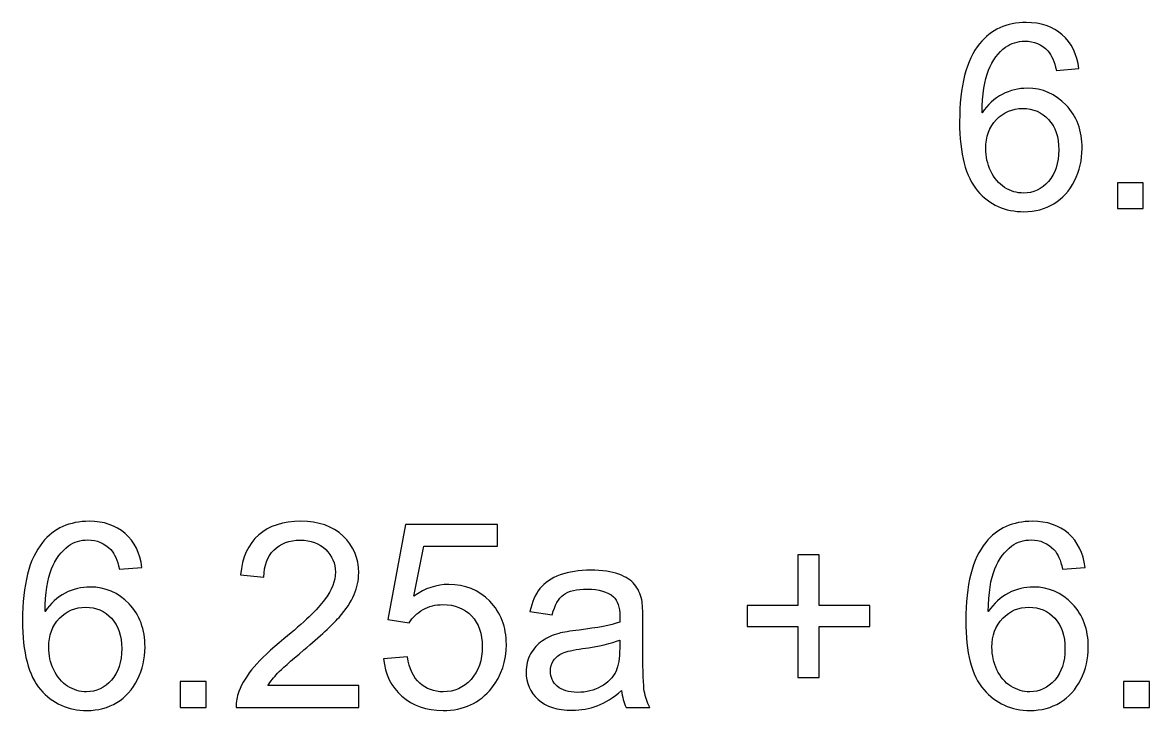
# Model space of a CAD drawing. Header units: millimetres. Extents: x -742 to 1487, y -1115 to 638.
# Drawn here: x -51.3 to 3.9, y -1062 to -1028.2 of the extents above; entities that cross this region are included whole.
import ezdxf

# ---------------------------------------------------------------- set-up
doc = ezdxf.new("R2010")
doc.units = ezdxf.units.MM
doc.layers.add('Layer 1', color=7, linetype='CONTINUOUS')

msp = doc.modelspace()

# ---------------------------------------------------------------- linework, layer by layer
at = {"layer": 'Layer 1', "color": 250}
for points, knots in [([(0.491, -1030.498), (0.491, -1030.498), (-0.614, -1030.586), (-0.614, -1030.586), (-0.614, -1030.586), (-0.713, -1030.148), (-0.855, -1029.829), (-1.039, -1029.63), (-1.039, -1029.63), (-1.342, -1029.31), (-1.716, -1029.151), (-2.161, -1029.151), (-2.161, -1029.151), (-2.519, -1029.151), (-2.836, -1029.251), (-3.109, -1029.45), (-3.109, -1029.45), (-3.461, -1029.706), (-3.736, -1030.078), (-3.941, -1030.57), (-3.941, -1030.57), (-4.144, -1031.063), (-4.25, -1031.763), (-4.259, -1032.671), (-4.259, -1032.671), (-3.99, -1032.263), (-3.66, -1031.958), (-3.27, -1031.761), (-3.27, -1031.761), (-2.881, -1031.562), (-2.474, -1031.463), (-2.047, -1031.463), (-2.047, -1031.463), (-1.302, -1031.463), (-0.667, -1031.738), (-0.142, -1032.286), (-0.142, -1032.286), (0.381, -1032.834), (0.644, -1033.541), (0.644, -1034.411), (0.644, -1034.411), (0.644, -1034.983), (0.521, -1035.512), (0.275, -1036.003), (0.275, -1036.003), (0.028, -1036.494), (-0.309, -1036.869), (-0.741, -1037.129), (-0.741, -1037.129), (-1.17, -1037.389), (-1.659, -1037.521), (-2.205, -1037.521), (-2.205, -1037.521), (-3.135, -1037.521), (-3.894, -1037.178), (-4.483, -1036.494), (-4.483, -1036.494), (-5.069, -1035.81), (-5.363, -1034.682), (-5.363, -1033.112), (-5.363, -1033.112), (-5.363, -1031.355), (-5.037, -1030.076), (-4.388, -1029.278), (-4.388, -1029.278), (-3.82, -1028.584), (-3.056, -1028.237), (-2.093, -1028.237), (-2.093, -1028.237), (-1.378, -1028.237), (-0.789, -1028.438), (-0.332, -1028.838), (-0.332, -1028.838), (0.125, -1029.238), (0.4, -1029.791), (0.491, -1030.498)], [0, 0, 0, 0, 0.05, 0.05, 0.05, 0.05, 0.1, 0.1, 0.1, 0.1, 0.15, 0.15, 0.15, 0.15, 0.2, 0.2, 0.2, 0.2, 0.25, 0.25, 0.25, 0.25, 0.3, 0.3, 0.3, 0.3, 0.35, 0.35, 0.35, 0.35, 0.4, 0.4, 0.4, 0.4, 0.45, 0.45, 0.45, 0.45, 0.5, 0.5, 0.5, 0.5, 0.55, 0.55, 0.55, 0.55, 0.6, 0.6, 0.6, 0.6, 0.65, 0.65, 0.65, 0.65, 0.7, 0.7, 0.7, 0.7, 0.75, 0.75, 0.75, 0.75, 0.8, 0.8, 0.8, 0.8, 0.85, 0.85, 0.85, 0.85, 0.9, 0.9, 0.9, 0.9, 1, 1, 1, 1]), ([(-4.081, -1034.422), (-4.081, -1034.807), (-3.998, -1035.175), (-3.835, -1035.527), (-3.835, -1035.527), (-3.672, -1035.878), (-3.444, -1036.145), (-3.154, -1036.329), (-3.154, -1036.329), (-2.862, -1036.513), (-2.553, -1036.606), (-2.224, -1036.606), (-2.224, -1036.606), (-1.748, -1036.606), (-1.342, -1036.416), (-1.005, -1036.035), (-1.005, -1036.035), (-0.669, -1035.654), (-0.499, -1035.137), (-0.499, -1034.483), (-0.499, -1034.483), (-0.499, -1033.855), (-0.667, -1033.359), (-0.999, -1032.997), (-0.999, -1032.997), (-1.331, -1032.635), (-1.755, -1032.453), (-2.269, -1032.453), (-2.269, -1032.453), (-2.773, -1032.453), (-3.202, -1032.635), (-3.554, -1032.997), (-3.554, -1032.997), (-3.905, -1033.359), (-4.081, -1033.833), (-4.081, -1034.422)], [0, 0, 0, 0, 0.1, 0.1, 0.1, 0.1, 0.2, 0.2, 0.2, 0.2, 0.3, 0.3, 0.3, 0.3, 0.4, 0.4, 0.4, 0.4, 0.5, 0.5, 0.5, 0.5, 0.6, 0.6, 0.6, 0.6, 0.7, 0.7, 0.7, 0.7, 0.8, 0.8, 0.8, 0.8, 1, 1, 1, 1]), ([(2.373, -1037.368), (2.373, -1037.368), (2.373, -1036.098), (2.373, -1036.098), (2.373, -1036.098), (2.373, -1036.098), (3.643, -1036.098), (3.643, -1036.098), (3.643, -1036.098), (3.643, -1036.098), (3.643, -1037.368), (3.643, -1037.368), (3.643, -1037.368), (3.643, -1037.368), (2.373, -1037.368), (2.373, -1037.368)], [0, 0, 0, 0, 0.2, 0.2, 0.2, 0.2, 0.4, 0.4, 0.4, 0.4, 0.6, 0.6, 0.6, 0.6, 1, 1, 1, 1]), ([(-45.459, -1054.97), (-45.459, -1054.97), (-46.564, -1055.059), (-46.564, -1055.059), (-46.564, -1055.059), (-46.664, -1054.62), (-46.806, -1054.301), (-46.99, -1054.102), (-46.99, -1054.102), (-47.292, -1053.782), (-47.667, -1053.624), (-48.112, -1053.624), (-48.112, -1053.624), (-48.469, -1053.624), (-48.787, -1053.723), (-49.06, -1053.922), (-49.06, -1053.922), (-49.411, -1054.178), (-49.686, -1054.551), (-49.892, -1055.042), (-49.892, -1055.042), (-50.095, -1055.535), (-50.201, -1056.236), (-50.209, -1057.144), (-50.209, -1057.144), (-49.94, -1056.735), (-49.61, -1056.43), (-49.221, -1056.233), (-49.221, -1056.233), (-48.831, -1056.034), (-48.425, -1055.935), (-47.997, -1055.935), (-47.997, -1055.935), (-47.252, -1055.935), (-46.617, -1056.21), (-46.092, -1056.758), (-46.092, -1056.758), (-45.57, -1057.307), (-45.307, -1058.014), (-45.307, -1058.883), (-45.307, -1058.883), (-45.307, -1059.455), (-45.43, -1059.984), (-45.675, -1060.475), (-45.675, -1060.475), (-45.923, -1060.966), (-46.26, -1061.341), (-46.691, -1061.601), (-46.691, -1061.601), (-47.121, -1061.862), (-47.61, -1061.993), (-48.156, -1061.993), (-48.156, -1061.993), (-49.085, -1061.993), (-49.845, -1061.65), (-50.434, -1060.966), (-50.434, -1060.966), (-51.02, -1060.283), (-51.314, -1059.154), (-51.314, -1057.584), (-51.314, -1057.584), (-51.314, -1055.827), (-50.988, -1054.549), (-50.338, -1053.751), (-50.338, -1053.751), (-49.771, -1053.056), (-49.007, -1052.709), (-48.044, -1052.709), (-48.044, -1052.709), (-47.328, -1052.709), (-46.74, -1052.91), (-46.283, -1053.31), (-46.283, -1053.31), (-45.826, -1053.71), (-45.55, -1054.263), (-45.459, -1054.97)], [0, 0, 0, 0, 0.05, 0.05, 0.05, 0.05, 0.1, 0.1, 0.1, 0.1, 0.15, 0.15, 0.15, 0.15, 0.2, 0.2, 0.2, 0.2, 0.25, 0.25, 0.25, 0.25, 0.3, 0.3, 0.3, 0.3, 0.35, 0.35, 0.35, 0.35, 0.4, 0.4, 0.4, 0.4, 0.45, 0.45, 0.45, 0.45, 0.5, 0.5, 0.5, 0.5, 0.55, 0.55, 0.55, 0.55, 0.6, 0.6, 0.6, 0.6, 0.65, 0.65, 0.65, 0.65, 0.7, 0.7, 0.7, 0.7, 0.75, 0.75, 0.75, 0.75, 0.8, 0.8, 0.8, 0.8, 0.85, 0.85, 0.85, 0.85, 0.9, 0.9, 0.9, 0.9, 1, 1, 1, 1]), ([(-34.817, -1060.774), (-34.817, -1060.774), (-34.817, -1061.84), (-34.817, -1061.84), (-34.817, -1061.84), (-34.817, -1061.84), (-40.837, -1061.84), (-40.837, -1061.84), (-40.837, -1061.84), (-40.845, -1061.572), (-40.801, -1061.313), (-40.705, -1061.064), (-40.705, -1061.064), (-40.551, -1060.655), (-40.303, -1060.251), (-39.962, -1059.855), (-39.962, -1059.855), (-39.622, -1059.459), (-39.135, -1059.002), (-38.502, -1058.483), (-38.502, -1058.483), (-37.518, -1057.673), (-36.849, -1057.031), (-36.5, -1056.557), (-36.5, -1056.557), (-36.148, -1056.083), (-35.973, -1055.634), (-35.973, -1055.211), (-35.973, -1055.211), (-35.973, -1054.769), (-36.131, -1054.396), (-36.449, -1054.091), (-36.449, -1054.091), (-36.766, -1053.789), (-37.181, -1053.636), (-37.691, -1053.636), (-37.691, -1053.636), (-38.231, -1053.636), (-38.663, -1053.797), (-38.987, -1054.119), (-38.987, -1054.119), (-39.311, -1054.438), (-39.474, -1054.883), (-39.478, -1055.452), (-39.478, -1055.452), (-39.478, -1055.452), (-40.621, -1055.338), (-40.621, -1055.338), (-40.621, -1055.338), (-40.542, -1054.483), (-40.246, -1053.831), (-39.734, -1053.382), (-39.734, -1053.382), (-39.22, -1052.934), (-38.532, -1052.709), (-37.666, -1052.709), (-37.666, -1052.709), (-36.794, -1052.709), (-36.102, -1052.95), (-35.594, -1053.435), (-35.594, -1053.435), (-35.084, -1053.92), (-34.83, -1054.521), (-34.83, -1055.236), (-34.83, -1055.236), (-34.83, -1055.601), (-34.904, -1055.958), (-35.054, -1056.31), (-35.054, -1056.31), (-35.202, -1056.663), (-35.45, -1057.033), (-35.795, -1057.423), (-35.795, -1057.423), (-36.142, -1057.81), (-36.715, -1058.346), (-37.516, -1059.023), (-37.516, -1059.023), (-38.187, -1059.586), (-38.618, -1059.967), (-38.809, -1060.168), (-38.809, -1060.168), (-38.999, -1060.369), (-39.156, -1060.57), (-39.281, -1060.774), (-39.281, -1060.774), (-39.281, -1060.774), (-34.817, -1060.774), (-34.817, -1060.774)], [0, 0, 0, 0, 0.043478, 0.043478, 0.043478, 0.043478, 0.086957, 0.086957, 0.086957, 0.086957, 0.130435, 0.130435, 0.130435, 0.130435, 0.173913, 0.173913, 0.173913, 0.173913, 0.217391, 0.217391, 0.217391, 0.217391, 0.26087, 0.26087, 0.26087, 0.26087, 0.304348, 0.304348, 0.304348, 0.304348, 0.347826, 0.347826, 0.347826, 0.347826, 0.391304, 0.391304, 0.391304, 0.391304, 0.434783, 0.434783, 0.434783, 0.434783, 0.478261, 0.478261, 0.478261, 0.478261, 0.521739, 0.521739, 0.521739, 0.521739, 0.565217, 0.565217, 0.565217, 0.565217, 0.608696, 0.608696, 0.608696, 0.608696, 0.652174, 0.652174, 0.652174, 0.652174, 0.695652, 0.695652, 0.695652, 0.695652, 0.73913, 0.73913, 0.73913, 0.73913, 0.782609, 0.782609, 0.782609, 0.782609, 0.826087, 0.826087, 0.826087, 0.826087, 0.869565, 0.869565, 0.869565, 0.869565, 0.913043, 0.913043, 0.913043, 0.913043, 1, 1, 1, 1]), ([(0.796, -1054.97), (0.796, -1054.97), (-0.309, -1055.059), (-0.309, -1055.059), (-0.309, -1055.059), (-0.408, -1054.62), (-0.55, -1054.301), (-0.734, -1054.102), (-0.734, -1054.102), (-1.037, -1053.782), (-1.412, -1053.624), (-1.856, -1053.624), (-1.856, -1053.624), (-2.214, -1053.624), (-2.531, -1053.723), (-2.804, -1053.922), (-2.804, -1053.922), (-3.156, -1054.178), (-3.431, -1054.551), (-3.636, -1055.042), (-3.636, -1055.042), (-3.839, -1055.535), (-3.945, -1056.236), (-3.954, -1057.144), (-3.954, -1057.144), (-3.685, -1056.735), (-3.355, -1056.43), (-2.965, -1056.233), (-2.965, -1056.233), (-2.576, -1056.034), (-2.169, -1055.935), (-1.742, -1055.935), (-1.742, -1055.935), (-0.997, -1055.935), (-0.362, -1056.21), (0.163, -1056.758), (0.163, -1056.758), (0.686, -1057.307), (0.948, -1058.014), (0.948, -1058.883), (0.948, -1058.883), (0.948, -1059.455), (0.826, -1059.984), (0.58, -1060.475), (0.58, -1060.475), (0.333, -1060.966), (-0.004, -1061.341), (-0.436, -1061.601), (-0.436, -1061.601), (-0.866, -1061.862), (-1.354, -1061.993), (-1.901, -1061.993), (-1.901, -1061.993), (-2.83, -1061.993), (-3.59, -1061.65), (-4.178, -1060.966), (-4.178, -1060.966), (-4.764, -1060.283), (-5.059, -1059.154), (-5.059, -1057.584), (-5.059, -1057.584), (-5.059, -1055.827), (-4.733, -1054.549), (-4.083, -1053.751), (-4.083, -1053.751), (-3.516, -1053.056), (-2.751, -1052.709), (-1.788, -1052.709), (-1.788, -1052.709), (-1.073, -1052.709), (-0.485, -1052.91), (-0.027, -1053.31), (-0.027, -1053.31), (0.43, -1053.71), (0.705, -1054.263), (0.796, -1054.97)], [0, 0, 0, 0, 0.05, 0.05, 0.05, 0.05, 0.1, 0.1, 0.1, 0.1, 0.15, 0.15, 0.15, 0.15, 0.2, 0.2, 0.2, 0.2, 0.25, 0.25, 0.25, 0.25, 0.3, 0.3, 0.3, 0.3, 0.35, 0.35, 0.35, 0.35, 0.4, 0.4, 0.4, 0.4, 0.45, 0.45, 0.45, 0.45, 0.5, 0.5, 0.5, 0.5, 0.55, 0.55, 0.55, 0.55, 0.6, 0.6, 0.6, 0.6, 0.65, 0.65, 0.65, 0.65, 0.7, 0.7, 0.7, 0.7, 0.75, 0.75, 0.75, 0.75, 0.8, 0.8, 0.8, 0.8, 0.85, 0.85, 0.85, 0.85, 0.9, 0.9, 0.9, 0.9, 1, 1, 1, 1]), ([(-33.608, -1059.453), (-33.608, -1059.453), (-32.44, -1059.364), (-32.44, -1059.364), (-32.44, -1059.364), (-32.353, -1059.933), (-32.152, -1060.361), (-31.839, -1060.649), (-31.839, -1060.649), (-31.525, -1060.935), (-31.142, -1061.078), (-30.691, -1061.078), (-30.691, -1061.078), (-30.147, -1061.078), (-29.692, -1060.875), (-29.322, -1060.471), (-29.322, -1060.471), (-28.954, -1060.065), (-28.77, -1059.527), (-28.77, -1058.858), (-28.77, -1058.858), (-28.77, -1058.221), (-28.945, -1057.719), (-29.299, -1057.351), (-29.299, -1057.351), (-29.652, -1056.983), (-30.12, -1056.799), (-30.702, -1056.799), (-30.702, -1056.799), (-31.064, -1056.799), (-31.388, -1056.881), (-31.676, -1057.046), (-31.676, -1057.046), (-31.961, -1057.211), (-32.186, -1057.425), (-32.351, -1057.688), (-32.351, -1057.688), (-32.351, -1057.688), (-33.405, -1057.535), (-33.405, -1057.535), (-33.405, -1057.535), (-33.405, -1057.535), (-32.529, -1052.862), (-32.529, -1052.862), (-32.529, -1052.862), (-32.529, -1052.862), (-28.02, -1052.862), (-28.02, -1052.862), (-28.02, -1052.862), (-28.02, -1052.862), (-28.02, -1053.928), (-28.02, -1053.928), (-28.02, -1053.928), (-28.02, -1053.928), (-31.638, -1053.928), (-31.638, -1053.928), (-31.638, -1053.928), (-31.638, -1053.928), (-32.122, -1056.382), (-32.122, -1056.382), (-32.122, -1056.382), (-31.578, -1055.998), (-31.007, -1055.808), (-30.41, -1055.808), (-30.41, -1055.808), (-29.618, -1055.808), (-28.949, -1056.083), (-28.405, -1056.633), (-28.405, -1056.633), (-27.861, -1057.184), (-27.588, -1057.891), (-27.588, -1058.754), (-27.588, -1058.754), (-27.588, -1059.578), (-27.828, -1060.289), (-28.306, -1060.888), (-28.306, -1060.888), (-28.888, -1061.625), (-29.684, -1061.993), (-30.691, -1061.993), (-30.691, -1061.993), (-31.517, -1061.993), (-32.19, -1061.76), (-32.713, -1061.296), (-32.713, -1061.296), (-33.236, -1060.833), (-33.534, -1060.219), (-33.608, -1059.453)], [0, 0, 0, 0, 0.043478, 0.043478, 0.043478, 0.043478, 0.086957, 0.086957, 0.086957, 0.086957, 0.130435, 0.130435, 0.130435, 0.130435, 0.173913, 0.173913, 0.173913, 0.173913, 0.217391, 0.217391, 0.217391, 0.217391, 0.26087, 0.26087, 0.26087, 0.26087, 0.304348, 0.304348, 0.304348, 0.304348, 0.347826, 0.347826, 0.347826, 0.347826, 0.391304, 0.391304, 0.391304, 0.391304, 0.434783, 0.434783, 0.434783, 0.434783, 0.478261, 0.478261, 0.478261, 0.478261, 0.521739, 0.521739, 0.521739, 0.521739, 0.565217, 0.565217, 0.565217, 0.565217, 0.608696, 0.608696, 0.608696, 0.608696, 0.652174, 0.652174, 0.652174, 0.652174, 0.695652, 0.695652, 0.695652, 0.695652, 0.73913, 0.73913, 0.73913, 0.73913, 0.782609, 0.782609, 0.782609, 0.782609, 0.826087, 0.826087, 0.826087, 0.826087, 0.869565, 0.869565, 0.869565, 0.869565, 0.913043, 0.913043, 0.913043, 0.913043, 1, 1, 1, 1]), ([(-13.299, -1060.367), (-13.299, -1060.367), (-13.299, -1057.878), (-13.299, -1057.878), (-13.299, -1057.878), (-13.299, -1057.878), (-15.775, -1057.878), (-15.775, -1057.878), (-15.775, -1057.878), (-15.775, -1057.878), (-15.775, -1056.837), (-15.775, -1056.837), (-15.775, -1056.837), (-15.775, -1056.837), (-13.299, -1056.837), (-13.299, -1056.837), (-13.299, -1056.837), (-13.299, -1056.837), (-13.299, -1054.36), (-13.299, -1054.36), (-13.299, -1054.36), (-13.299, -1054.36), (-12.245, -1054.36), (-12.245, -1054.36), (-12.245, -1054.36), (-12.245, -1054.36), (-12.245, -1056.837), (-12.245, -1056.837), (-12.245, -1056.837), (-12.245, -1056.837), (-9.768, -1056.837), (-9.768, -1056.837), (-9.768, -1056.837), (-9.768, -1056.837), (-9.768, -1057.878), (-9.768, -1057.878), (-9.768, -1057.878), (-9.768, -1057.878), (-12.245, -1057.878), (-12.245, -1057.878), (-12.245, -1057.878), (-12.245, -1057.878), (-12.245, -1060.367), (-12.245, -1060.367), (-12.245, -1060.367), (-12.245, -1060.367), (-13.299, -1060.367), (-13.299, -1060.367)], [0, 0, 0, 0, 0.076923, 0.076923, 0.076923, 0.076923, 0.153846, 0.153846, 0.153846, 0.153846, 0.230769, 0.230769, 0.230769, 0.230769, 0.307692, 0.307692, 0.307692, 0.307692, 0.384615, 0.384615, 0.384615, 0.384615, 0.461538, 0.461538, 0.461538, 0.461538, 0.538462, 0.538462, 0.538462, 0.538462, 0.615385, 0.615385, 0.615385, 0.615385, 0.692308, 0.692308, 0.692308, 0.692308, 0.769231, 0.769231, 0.769231, 0.769231, 0.846154, 0.846154, 0.846154, 0.846154, 1, 1, 1, 1]), ([(-21.935, -1061.015), (-22.35, -1061.368), (-22.75, -1061.616), (-23.133, -1061.762), (-23.133, -1061.762), (-23.516, -1061.908), (-23.927, -1061.98), (-24.367, -1061.98), (-24.367, -1061.98), (-25.091, -1061.98), (-25.647, -1061.804), (-26.037, -1061.451), (-26.037, -1061.451), (-26.426, -1061.1), (-26.621, -1060.649), (-26.621, -1060.101), (-26.621, -1060.101), (-26.621, -1059.779), (-26.547, -1059.485), (-26.401, -1059.218), (-26.401, -1059.218), (-26.253, -1058.951), (-26.06, -1058.74), (-25.823, -1058.579), (-25.823, -1058.579), (-25.584, -1058.418), (-25.317, -1058.295), (-25.019, -1058.212), (-25.019, -1058.212), (-24.799, -1058.155), (-24.466, -1058.1), (-24.024, -1058.045), (-24.024, -1058.045), (-23.122, -1057.939), (-22.456, -1057.81), (-22.03, -1057.662), (-22.03, -1057.662), (-22.026, -1057.51), (-22.024, -1057.412), (-22.024, -1057.372), (-22.024, -1057.372), (-22.024, -1056.919), (-22.13, -1056.6), (-22.341, -1056.413), (-22.341, -1056.413), (-22.627, -1056.161), (-23.052, -1056.037), (-23.615, -1056.037), (-23.615, -1056.037), (-24.143, -1056.037), (-24.532, -1056.13), (-24.782, -1056.314), (-24.782, -1056.314), (-25.034, -1056.498), (-25.218, -1056.824), (-25.338, -1057.294), (-25.338, -1057.294), (-25.338, -1057.294), (-26.431, -1057.141), (-26.431, -1057.141), (-26.431, -1057.141), (-26.331, -1056.674), (-26.168, -1056.295), (-25.94, -1056.007), (-25.94, -1056.007), (-25.711, -1055.719), (-25.381, -1055.499), (-24.949, -1055.342), (-24.949, -1055.342), (-24.519, -1055.188), (-24.018, -1055.109), (-23.45, -1055.109), (-23.45, -1055.109), (-22.887, -1055.109), (-22.428, -1055.175), (-22.075, -1055.308), (-22.075, -1055.308), (-21.723, -1055.442), (-21.463, -1055.607), (-21.298, -1055.808), (-21.298, -1055.808), (-21.133, -1056.009), (-21.016, -1056.263), (-20.948, -1056.57), (-20.948, -1056.57), (-20.912, -1056.76), (-20.893, -1057.103), (-20.893, -1057.597), (-20.893, -1057.597), (-20.893, -1057.597), (-20.893, -1059.078), (-20.893, -1059.078), (-20.893, -1059.078), (-20.893, -1060.113), (-20.87, -1060.767), (-20.824, -1061.045), (-20.824, -1061.045), (-20.779, -1061.322), (-20.686, -1061.586), (-20.551, -1061.84), (-20.551, -1061.84), (-20.551, -1061.84), (-21.719, -1061.84), (-21.719, -1061.84), (-21.719, -1061.84), (-21.831, -1061.605), (-21.903, -1061.33), (-21.935, -1061.015)], [0, 0, 0, 0, 0.035714, 0.035714, 0.035714, 0.035714, 0.071429, 0.071429, 0.071429, 0.071429, 0.107143, 0.107143, 0.107143, 0.107143, 0.142857, 0.142857, 0.142857, 0.142857, 0.178571, 0.178571, 0.178571, 0.178571, 0.214286, 0.214286, 0.214286, 0.214286, 0.25, 0.25, 0.25, 0.25, 0.285714, 0.285714, 0.285714, 0.285714, 0.321429, 0.321429, 0.321429, 0.321429, 0.357143, 0.357143, 0.357143, 0.357143, 0.392857, 0.392857, 0.392857, 0.392857, 0.428571, 0.428571, 0.428571, 0.428571, 0.464286, 0.464286, 0.464286, 0.464286, 0.5, 0.5, 0.5, 0.5, 0.535714, 0.535714, 0.535714, 0.535714, 0.571429, 0.571429, 0.571429, 0.571429, 0.607143, 0.607143, 0.607143, 0.607143, 0.642857, 0.642857, 0.642857, 0.642857, 0.678571, 0.678571, 0.678571, 0.678571, 0.714286, 0.714286, 0.714286, 0.714286, 0.75, 0.75, 0.75, 0.75, 0.785714, 0.785714, 0.785714, 0.785714, 0.821429, 0.821429, 0.821429, 0.821429, 0.857143, 0.857143, 0.857143, 0.857143, 0.892857, 0.892857, 0.892857, 0.892857, 0.928571, 0.928571, 0.928571, 0.928571, 1, 1, 1, 1]), ([(-50.031, -1058.894), (-50.031, -1059.279), (-49.949, -1059.648), (-49.786, -1059.999), (-49.786, -1059.999), (-49.623, -1060.35), (-49.394, -1060.617), (-49.104, -1060.801), (-49.104, -1060.801), (-48.812, -1060.985), (-48.503, -1061.078), (-48.175, -1061.078), (-48.175, -1061.078), (-47.699, -1061.078), (-47.292, -1060.888), (-46.956, -1060.507), (-46.956, -1060.507), (-46.619, -1060.126), (-46.45, -1059.609), (-46.45, -1058.955), (-46.45, -1058.955), (-46.45, -1058.327), (-46.617, -1057.831), (-46.95, -1057.47), (-46.95, -1057.47), (-47.282, -1057.108), (-47.705, -1056.926), (-48.22, -1056.926), (-48.22, -1056.926), (-48.723, -1056.926), (-49.153, -1057.108), (-49.504, -1057.47), (-49.504, -1057.47), (-49.856, -1057.831), (-50.031, -1058.306), (-50.031, -1058.894)], [0, 0, 0, 0, 0.1, 0.1, 0.1, 0.1, 0.2, 0.2, 0.2, 0.2, 0.3, 0.3, 0.3, 0.3, 0.4, 0.4, 0.4, 0.4, 0.5, 0.5, 0.5, 0.5, 0.6, 0.6, 0.6, 0.6, 0.7, 0.7, 0.7, 0.7, 0.8, 0.8, 0.8, 0.8, 1, 1, 1, 1]), ([(-3.776, -1058.894), (-3.776, -1059.279), (-3.693, -1059.648), (-3.53, -1059.999), (-3.53, -1059.999), (-3.367, -1060.35), (-3.139, -1060.617), (-2.849, -1060.801), (-2.849, -1060.801), (-2.557, -1060.985), (-2.248, -1061.078), (-1.92, -1061.078), (-1.92, -1061.078), (-1.443, -1061.078), (-1.037, -1060.888), (-0.7, -1060.507), (-0.7, -1060.507), (-0.364, -1060.126), (-0.195, -1059.609), (-0.195, -1058.955), (-0.195, -1058.955), (-0.195, -1058.327), (-0.362, -1057.831), (-0.694, -1057.47), (-0.694, -1057.47), (-1.026, -1057.108), (-1.45, -1056.926), (-1.964, -1056.926), (-1.964, -1056.926), (-2.468, -1056.926), (-2.898, -1057.108), (-3.249, -1057.47), (-3.249, -1057.47), (-3.6, -1057.831), (-3.776, -1058.306), (-3.776, -1058.894)], [0, 0, 0, 0, 0.1, 0.1, 0.1, 0.1, 0.2, 0.2, 0.2, 0.2, 0.3, 0.3, 0.3, 0.3, 0.4, 0.4, 0.4, 0.4, 0.5, 0.5, 0.5, 0.5, 0.6, 0.6, 0.6, 0.6, 0.7, 0.7, 0.7, 0.7, 0.8, 0.8, 0.8, 0.8, 1, 1, 1, 1]), ([(-22.024, -1058.538), (-22.43, -1058.704), (-23.04, -1058.843), (-23.853, -1058.958), (-23.853, -1058.958), (-24.314, -1059.023), (-24.64, -1059.097), (-24.83, -1059.18), (-24.83, -1059.18), (-25.021, -1059.262), (-25.167, -1059.383), (-25.271, -1059.54), (-25.271, -1059.54), (-25.374, -1059.698), (-25.427, -1059.874), (-25.427, -1060.069), (-25.427, -1060.069), (-25.427, -1060.363), (-25.315, -1060.611), (-25.089, -1060.808), (-25.089, -1060.808), (-24.862, -1061.004), (-24.532, -1061.104), (-24.098, -1061.104), (-24.098, -1061.104), (-23.668, -1061.104), (-23.285, -1061.011), (-22.949, -1060.822), (-22.949, -1060.822), (-22.614, -1060.636), (-22.367, -1060.38), (-22.21, -1060.056), (-22.21, -1060.056), (-22.089, -1059.804), (-22.03, -1059.434), (-22.03, -1058.945), (-22.03, -1058.945), (-22.03, -1058.945), (-22.024, -1058.538), (-22.024, -1058.538)], [0, 0, 0, 0, 0.090909, 0.090909, 0.090909, 0.090909, 0.181818, 0.181818, 0.181818, 0.181818, 0.272727, 0.272727, 0.272727, 0.272727, 0.363636, 0.363636, 0.363636, 0.363636, 0.454545, 0.454545, 0.454545, 0.454545, 0.545455, 0.545455, 0.545455, 0.545455, 0.636364, 0.636364, 0.636364, 0.636364, 0.727273, 0.727273, 0.727273, 0.727273, 0.818182, 0.818182, 0.818182, 0.818182, 1, 1, 1, 1]), ([(-43.578, -1061.84), (-43.578, -1061.84), (-43.578, -1060.57), (-43.578, -1060.57), (-43.578, -1060.57), (-43.578, -1060.57), (-42.308, -1060.57), (-42.308, -1060.57), (-42.308, -1060.57), (-42.308, -1060.57), (-42.308, -1061.84), (-42.308, -1061.84), (-42.308, -1061.84), (-42.308, -1061.84), (-43.578, -1061.84), (-43.578, -1061.84)], [0, 0, 0, 0, 0.2, 0.2, 0.2, 0.2, 0.4, 0.4, 0.4, 0.4, 0.6, 0.6, 0.6, 0.6, 1, 1, 1, 1]), ([(2.678, -1061.84), (2.678, -1061.84), (2.678, -1060.57), (2.678, -1060.57), (2.678, -1060.57), (2.678, -1060.57), (3.948, -1060.57), (3.948, -1060.57), (3.948, -1060.57), (3.948, -1060.57), (3.948, -1061.84), (3.948, -1061.84), (3.948, -1061.84), (3.948, -1061.84), (2.678, -1061.84), (2.678, -1061.84)], [0, 0, 0, 0, 0.2, 0.2, 0.2, 0.2, 0.4, 0.4, 0.4, 0.4, 0.6, 0.6, 0.6, 0.6, 1, 1, 1, 1])]:
    msp.add_open_spline(points, degree=3, knots=knots, dxfattribs=at)
at = {"layer": 'Layer 1', "color": 250, "lineweight": 9}
for points, knots in [([(0.491, -1030.498), (0.491, -1030.498), (-0.614, -1030.586), (-0.614, -1030.586), (-0.614, -1030.586), (-0.713, -1030.148), (-0.855, -1029.829), (-1.039, -1029.63), (-1.039, -1029.63), (-1.342, -1029.31), (-1.716, -1029.151), (-2.161, -1029.151), (-2.161, -1029.151), (-2.519, -1029.151), (-2.836, -1029.251), (-3.109, -1029.45), (-3.109, -1029.45), (-3.461, -1029.706), (-3.736, -1030.078), (-3.941, -1030.57), (-3.941, -1030.57), (-4.144, -1031.063), (-4.25, -1031.763), (-4.259, -1032.671), (-4.259, -1032.671), (-3.99, -1032.263), (-3.66, -1031.958), (-3.27, -1031.761), (-3.27, -1031.761), (-2.881, -1031.562), (-2.474, -1031.463), (-2.047, -1031.463), (-2.047, -1031.463), (-1.302, -1031.463), (-0.667, -1031.738), (-0.142, -1032.286), (-0.142, -1032.286), (0.381, -1032.834), (0.644, -1033.541), (0.644, -1034.411), (0.644, -1034.411), (0.644, -1034.983), (0.521, -1035.512), (0.275, -1036.003), (0.275, -1036.003), (0.028, -1036.494), (-0.309, -1036.869), (-0.741, -1037.129), (-0.741, -1037.129), (-1.17, -1037.389), (-1.659, -1037.521), (-2.205, -1037.521), (-2.205, -1037.521), (-3.135, -1037.521), (-3.894, -1037.178), (-4.483, -1036.494), (-4.483, -1036.494), (-5.069, -1035.81), (-5.363, -1034.682), (-5.363, -1033.112), (-5.363, -1033.112), (-5.363, -1031.355), (-5.037, -1030.076), (-4.388, -1029.278), (-4.388, -1029.278), (-3.82, -1028.584), (-3.056, -1028.237), (-2.093, -1028.237), (-2.093, -1028.237), (-1.378, -1028.237), (-0.789, -1028.438), (-0.332, -1028.838), (-0.332, -1028.838), (0.125, -1029.238), (0.4, -1029.791), (0.491, -1030.498)], [0, 0, 0, 0, 0.05, 0.05, 0.05, 0.05, 0.1, 0.1, 0.1, 0.1, 0.15, 0.15, 0.15, 0.15, 0.2, 0.2, 0.2, 0.2, 0.25, 0.25, 0.25, 0.25, 0.3, 0.3, 0.3, 0.3, 0.35, 0.35, 0.35, 0.35, 0.4, 0.4, 0.4, 0.4, 0.45, 0.45, 0.45, 0.45, 0.5, 0.5, 0.5, 0.5, 0.55, 0.55, 0.55, 0.55, 0.6, 0.6, 0.6, 0.6, 0.65, 0.65, 0.65, 0.65, 0.7, 0.7, 0.7, 0.7, 0.75, 0.75, 0.75, 0.75, 0.8, 0.8, 0.8, 0.8, 0.85, 0.85, 0.85, 0.85, 0.9, 0.9, 0.9, 0.9, 1, 1, 1, 1]), ([(-4.081, -1034.422), (-4.081, -1034.807), (-3.998, -1035.175), (-3.835, -1035.527), (-3.835, -1035.527), (-3.672, -1035.878), (-3.444, -1036.145), (-3.154, -1036.329), (-3.154, -1036.329), (-2.862, -1036.513), (-2.553, -1036.606), (-2.224, -1036.606), (-2.224, -1036.606), (-1.748, -1036.606), (-1.342, -1036.416), (-1.005, -1036.035), (-1.005, -1036.035), (-0.669, -1035.654), (-0.499, -1035.137), (-0.499, -1034.483), (-0.499, -1034.483), (-0.499, -1033.855), (-0.667, -1033.359), (-0.999, -1032.997), (-0.999, -1032.997), (-1.331, -1032.635), (-1.755, -1032.453), (-2.269, -1032.453), (-2.269, -1032.453), (-2.773, -1032.453), (-3.202, -1032.635), (-3.554, -1032.997), (-3.554, -1032.997), (-3.905, -1033.359), (-4.081, -1033.833), (-4.081, -1034.422)], [0, 0, 0, 0, 0.1, 0.1, 0.1, 0.1, 0.2, 0.2, 0.2, 0.2, 0.3, 0.3, 0.3, 0.3, 0.4, 0.4, 0.4, 0.4, 0.5, 0.5, 0.5, 0.5, 0.6, 0.6, 0.6, 0.6, 0.7, 0.7, 0.7, 0.7, 0.8, 0.8, 0.8, 0.8, 1, 1, 1, 1]), ([(2.373, -1037.368), (2.373, -1037.368), (2.373, -1036.098), (2.373, -1036.098), (2.373, -1036.098), (2.373, -1036.098), (3.643, -1036.098), (3.643, -1036.098), (3.643, -1036.098), (3.643, -1036.098), (3.643, -1037.368), (3.643, -1037.368), (3.643, -1037.368), (3.643, -1037.368), (2.373, -1037.368), (2.373, -1037.368)], [0, 0, 0, 0, 0.2, 0.2, 0.2, 0.2, 0.4, 0.4, 0.4, 0.4, 0.6, 0.6, 0.6, 0.6, 1, 1, 1, 1]), ([(-45.459, -1054.97), (-45.459, -1054.97), (-46.564, -1055.059), (-46.564, -1055.059), (-46.564, -1055.059), (-46.664, -1054.62), (-46.806, -1054.301), (-46.99, -1054.102), (-46.99, -1054.102), (-47.292, -1053.782), (-47.667, -1053.624), (-48.112, -1053.624), (-48.112, -1053.624), (-48.469, -1053.624), (-48.787, -1053.723), (-49.06, -1053.922), (-49.06, -1053.922), (-49.411, -1054.178), (-49.686, -1054.551), (-49.892, -1055.042), (-49.892, -1055.042), (-50.095, -1055.535), (-50.201, -1056.236), (-50.209, -1057.144), (-50.209, -1057.144), (-49.94, -1056.735), (-49.61, -1056.43), (-49.221, -1056.233), (-49.221, -1056.233), (-48.831, -1056.034), (-48.425, -1055.935), (-47.997, -1055.935), (-47.997, -1055.935), (-47.252, -1055.935), (-46.617, -1056.21), (-46.092, -1056.758), (-46.092, -1056.758), (-45.57, -1057.307), (-45.307, -1058.014), (-45.307, -1058.883), (-45.307, -1058.883), (-45.307, -1059.455), (-45.43, -1059.984), (-45.675, -1060.475), (-45.675, -1060.475), (-45.923, -1060.966), (-46.26, -1061.341), (-46.691, -1061.601), (-46.691, -1061.601), (-47.121, -1061.862), (-47.61, -1061.993), (-48.156, -1061.993), (-48.156, -1061.993), (-49.085, -1061.993), (-49.845, -1061.65), (-50.434, -1060.966), (-50.434, -1060.966), (-51.02, -1060.283), (-51.314, -1059.154), (-51.314, -1057.584), (-51.314, -1057.584), (-51.314, -1055.827), (-50.988, -1054.549), (-50.338, -1053.751), (-50.338, -1053.751), (-49.771, -1053.056), (-49.007, -1052.709), (-48.044, -1052.709), (-48.044, -1052.709), (-47.328, -1052.709), (-46.74, -1052.91), (-46.283, -1053.31), (-46.283, -1053.31), (-45.826, -1053.71), (-45.55, -1054.263), (-45.459, -1054.97)], [0, 0, 0, 0, 0.05, 0.05, 0.05, 0.05, 0.1, 0.1, 0.1, 0.1, 0.15, 0.15, 0.15, 0.15, 0.2, 0.2, 0.2, 0.2, 0.25, 0.25, 0.25, 0.25, 0.3, 0.3, 0.3, 0.3, 0.35, 0.35, 0.35, 0.35, 0.4, 0.4, 0.4, 0.4, 0.45, 0.45, 0.45, 0.45, 0.5, 0.5, 0.5, 0.5, 0.55, 0.55, 0.55, 0.55, 0.6, 0.6, 0.6, 0.6, 0.65, 0.65, 0.65, 0.65, 0.7, 0.7, 0.7, 0.7, 0.75, 0.75, 0.75, 0.75, 0.8, 0.8, 0.8, 0.8, 0.85, 0.85, 0.85, 0.85, 0.9, 0.9, 0.9, 0.9, 1, 1, 1, 1]), ([(-34.817, -1060.774), (-34.817, -1060.774), (-34.817, -1061.84), (-34.817, -1061.84), (-34.817, -1061.84), (-34.817, -1061.84), (-40.837, -1061.84), (-40.837, -1061.84), (-40.837, -1061.84), (-40.845, -1061.572), (-40.801, -1061.313), (-40.705, -1061.064), (-40.705, -1061.064), (-40.551, -1060.655), (-40.303, -1060.251), (-39.962, -1059.855), (-39.962, -1059.855), (-39.622, -1059.459), (-39.135, -1059.002), (-38.502, -1058.483), (-38.502, -1058.483), (-37.518, -1057.673), (-36.849, -1057.031), (-36.5, -1056.557), (-36.5, -1056.557), (-36.148, -1056.083), (-35.973, -1055.634), (-35.973, -1055.211), (-35.973, -1055.211), (-35.973, -1054.769), (-36.131, -1054.396), (-36.449, -1054.091), (-36.449, -1054.091), (-36.766, -1053.789), (-37.181, -1053.636), (-37.691, -1053.636), (-37.691, -1053.636), (-38.231, -1053.636), (-38.663, -1053.797), (-38.987, -1054.119), (-38.987, -1054.119), (-39.311, -1054.438), (-39.474, -1054.883), (-39.478, -1055.452), (-39.478, -1055.452), (-39.478, -1055.452), (-40.621, -1055.338), (-40.621, -1055.338), (-40.621, -1055.338), (-40.542, -1054.483), (-40.246, -1053.831), (-39.734, -1053.382), (-39.734, -1053.382), (-39.22, -1052.934), (-38.532, -1052.709), (-37.666, -1052.709), (-37.666, -1052.709), (-36.794, -1052.709), (-36.102, -1052.95), (-35.594, -1053.435), (-35.594, -1053.435), (-35.084, -1053.92), (-34.83, -1054.521), (-34.83, -1055.236), (-34.83, -1055.236), (-34.83, -1055.601), (-34.904, -1055.958), (-35.054, -1056.31), (-35.054, -1056.31), (-35.202, -1056.663), (-35.45, -1057.033), (-35.795, -1057.423), (-35.795, -1057.423), (-36.142, -1057.81), (-36.715, -1058.346), (-37.516, -1059.023), (-37.516, -1059.023), (-38.187, -1059.586), (-38.618, -1059.967), (-38.809, -1060.168), (-38.809, -1060.168), (-38.999, -1060.369), (-39.156, -1060.57), (-39.281, -1060.774), (-39.281, -1060.774), (-39.281, -1060.774), (-34.817, -1060.774), (-34.817, -1060.774)], [0, 0, 0, 0, 0.043478, 0.043478, 0.043478, 0.043478, 0.086957, 0.086957, 0.086957, 0.086957, 0.130435, 0.130435, 0.130435, 0.130435, 0.173913, 0.173913, 0.173913, 0.173913, 0.217391, 0.217391, 0.217391, 0.217391, 0.26087, 0.26087, 0.26087, 0.26087, 0.304348, 0.304348, 0.304348, 0.304348, 0.347826, 0.347826, 0.347826, 0.347826, 0.391304, 0.391304, 0.391304, 0.391304, 0.434783, 0.434783, 0.434783, 0.434783, 0.478261, 0.478261, 0.478261, 0.478261, 0.521739, 0.521739, 0.521739, 0.521739, 0.565217, 0.565217, 0.565217, 0.565217, 0.608696, 0.608696, 0.608696, 0.608696, 0.652174, 0.652174, 0.652174, 0.652174, 0.695652, 0.695652, 0.695652, 0.695652, 0.73913, 0.73913, 0.73913, 0.73913, 0.782609, 0.782609, 0.782609, 0.782609, 0.826087, 0.826087, 0.826087, 0.826087, 0.869565, 0.869565, 0.869565, 0.869565, 0.913043, 0.913043, 0.913043, 0.913043, 1, 1, 1, 1]), ([(0.796, -1054.97), (0.796, -1054.97), (-0.309, -1055.059), (-0.309, -1055.059), (-0.309, -1055.059), (-0.408, -1054.62), (-0.55, -1054.301), (-0.734, -1054.102), (-0.734, -1054.102), (-1.037, -1053.782), (-1.412, -1053.624), (-1.856, -1053.624), (-1.856, -1053.624), (-2.214, -1053.624), (-2.531, -1053.723), (-2.804, -1053.922), (-2.804, -1053.922), (-3.156, -1054.178), (-3.431, -1054.551), (-3.636, -1055.042), (-3.636, -1055.042), (-3.839, -1055.535), (-3.945, -1056.236), (-3.954, -1057.144), (-3.954, -1057.144), (-3.685, -1056.735), (-3.355, -1056.43), (-2.965, -1056.233), (-2.965, -1056.233), (-2.576, -1056.034), (-2.169, -1055.935), (-1.742, -1055.935), (-1.742, -1055.935), (-0.997, -1055.935), (-0.362, -1056.21), (0.163, -1056.758), (0.163, -1056.758), (0.686, -1057.307), (0.948, -1058.014), (0.948, -1058.883), (0.948, -1058.883), (0.948, -1059.455), (0.826, -1059.984), (0.58, -1060.475), (0.58, -1060.475), (0.333, -1060.966), (-0.004, -1061.341), (-0.436, -1061.601), (-0.436, -1061.601), (-0.866, -1061.862), (-1.354, -1061.993), (-1.901, -1061.993), (-1.901, -1061.993), (-2.83, -1061.993), (-3.59, -1061.65), (-4.178, -1060.966), (-4.178, -1060.966), (-4.764, -1060.283), (-5.059, -1059.154), (-5.059, -1057.584), (-5.059, -1057.584), (-5.059, -1055.827), (-4.733, -1054.549), (-4.083, -1053.751), (-4.083, -1053.751), (-3.516, -1053.056), (-2.751, -1052.709), (-1.788, -1052.709), (-1.788, -1052.709), (-1.073, -1052.709), (-0.485, -1052.91), (-0.027, -1053.31), (-0.027, -1053.31), (0.43, -1053.71), (0.705, -1054.263), (0.796, -1054.97)], [0, 0, 0, 0, 0.05, 0.05, 0.05, 0.05, 0.1, 0.1, 0.1, 0.1, 0.15, 0.15, 0.15, 0.15, 0.2, 0.2, 0.2, 0.2, 0.25, 0.25, 0.25, 0.25, 0.3, 0.3, 0.3, 0.3, 0.35, 0.35, 0.35, 0.35, 0.4, 0.4, 0.4, 0.4, 0.45, 0.45, 0.45, 0.45, 0.5, 0.5, 0.5, 0.5, 0.55, 0.55, 0.55, 0.55, 0.6, 0.6, 0.6, 0.6, 0.65, 0.65, 0.65, 0.65, 0.7, 0.7, 0.7, 0.7, 0.75, 0.75, 0.75, 0.75, 0.8, 0.8, 0.8, 0.8, 0.85, 0.85, 0.85, 0.85, 0.9, 0.9, 0.9, 0.9, 1, 1, 1, 1]), ([(-33.608, -1059.453), (-33.608, -1059.453), (-32.44, -1059.364), (-32.44, -1059.364), (-32.44, -1059.364), (-32.353, -1059.933), (-32.152, -1060.361), (-31.839, -1060.649), (-31.839, -1060.649), (-31.525, -1060.935), (-31.142, -1061.078), (-30.691, -1061.078), (-30.691, -1061.078), (-30.147, -1061.078), (-29.692, -1060.875), (-29.322, -1060.471), (-29.322, -1060.471), (-28.954, -1060.065), (-28.77, -1059.527), (-28.77, -1058.858), (-28.77, -1058.858), (-28.77, -1058.221), (-28.945, -1057.719), (-29.299, -1057.351), (-29.299, -1057.351), (-29.652, -1056.983), (-30.12, -1056.799), (-30.702, -1056.799), (-30.702, -1056.799), (-31.064, -1056.799), (-31.388, -1056.881), (-31.676, -1057.046), (-31.676, -1057.046), (-31.961, -1057.211), (-32.186, -1057.425), (-32.351, -1057.688), (-32.351, -1057.688), (-32.351, -1057.688), (-33.405, -1057.535), (-33.405, -1057.535), (-33.405, -1057.535), (-33.405, -1057.535), (-32.529, -1052.862), (-32.529, -1052.862), (-32.529, -1052.862), (-32.529, -1052.862), (-28.02, -1052.862), (-28.02, -1052.862), (-28.02, -1052.862), (-28.02, -1052.862), (-28.02, -1053.928), (-28.02, -1053.928), (-28.02, -1053.928), (-28.02, -1053.928), (-31.638, -1053.928), (-31.638, -1053.928), (-31.638, -1053.928), (-31.638, -1053.928), (-32.122, -1056.382), (-32.122, -1056.382), (-32.122, -1056.382), (-31.578, -1055.998), (-31.007, -1055.808), (-30.41, -1055.808), (-30.41, -1055.808), (-29.618, -1055.808), (-28.949, -1056.083), (-28.405, -1056.633), (-28.405, -1056.633), (-27.861, -1057.184), (-27.588, -1057.891), (-27.588, -1058.754), (-27.588, -1058.754), (-27.588, -1059.578), (-27.828, -1060.289), (-28.306, -1060.888), (-28.306, -1060.888), (-28.888, -1061.625), (-29.684, -1061.993), (-30.691, -1061.993), (-30.691, -1061.993), (-31.517, -1061.993), (-32.19, -1061.76), (-32.713, -1061.296), (-32.713, -1061.296), (-33.236, -1060.833), (-33.534, -1060.219), (-33.608, -1059.453)], [0, 0, 0, 0, 0.043478, 0.043478, 0.043478, 0.043478, 0.086957, 0.086957, 0.086957, 0.086957, 0.130435, 0.130435, 0.130435, 0.130435, 0.173913, 0.173913, 0.173913, 0.173913, 0.217391, 0.217391, 0.217391, 0.217391, 0.26087, 0.26087, 0.26087, 0.26087, 0.304348, 0.304348, 0.304348, 0.304348, 0.347826, 0.347826, 0.347826, 0.347826, 0.391304, 0.391304, 0.391304, 0.391304, 0.434783, 0.434783, 0.434783, 0.434783, 0.478261, 0.478261, 0.478261, 0.478261, 0.521739, 0.521739, 0.521739, 0.521739, 0.565217, 0.565217, 0.565217, 0.565217, 0.608696, 0.608696, 0.608696, 0.608696, 0.652174, 0.652174, 0.652174, 0.652174, 0.695652, 0.695652, 0.695652, 0.695652, 0.73913, 0.73913, 0.73913, 0.73913, 0.782609, 0.782609, 0.782609, 0.782609, 0.826087, 0.826087, 0.826087, 0.826087, 0.869565, 0.869565, 0.869565, 0.869565, 0.913043, 0.913043, 0.913043, 0.913043, 1, 1, 1, 1]), ([(-13.299, -1060.367), (-13.299, -1060.367), (-13.299, -1057.878), (-13.299, -1057.878), (-13.299, -1057.878), (-13.299, -1057.878), (-15.775, -1057.878), (-15.775, -1057.878), (-15.775, -1057.878), (-15.775, -1057.878), (-15.775, -1056.837), (-15.775, -1056.837), (-15.775, -1056.837), (-15.775, -1056.837), (-13.299, -1056.837), (-13.299, -1056.837), (-13.299, -1056.837), (-13.299, -1056.837), (-13.299, -1054.36), (-13.299, -1054.36), (-13.299, -1054.36), (-13.299, -1054.36), (-12.245, -1054.36), (-12.245, -1054.36), (-12.245, -1054.36), (-12.245, -1054.36), (-12.245, -1056.837), (-12.245, -1056.837), (-12.245, -1056.837), (-12.245, -1056.837), (-9.768, -1056.837), (-9.768, -1056.837), (-9.768, -1056.837), (-9.768, -1056.837), (-9.768, -1057.878), (-9.768, -1057.878), (-9.768, -1057.878), (-9.768, -1057.878), (-12.245, -1057.878), (-12.245, -1057.878), (-12.245, -1057.878), (-12.245, -1057.878), (-12.245, -1060.367), (-12.245, -1060.367), (-12.245, -1060.367), (-12.245, -1060.367), (-13.299, -1060.367), (-13.299, -1060.367)], [0, 0, 0, 0, 0.076923, 0.076923, 0.076923, 0.076923, 0.153846, 0.153846, 0.153846, 0.153846, 0.230769, 0.230769, 0.230769, 0.230769, 0.307692, 0.307692, 0.307692, 0.307692, 0.384615, 0.384615, 0.384615, 0.384615, 0.461538, 0.461538, 0.461538, 0.461538, 0.538462, 0.538462, 0.538462, 0.538462, 0.615385, 0.615385, 0.615385, 0.615385, 0.692308, 0.692308, 0.692308, 0.692308, 0.769231, 0.769231, 0.769231, 0.769231, 0.846154, 0.846154, 0.846154, 0.846154, 1, 1, 1, 1]), ([(-21.935, -1061.015), (-22.35, -1061.368), (-22.75, -1061.616), (-23.133, -1061.762), (-23.133, -1061.762), (-23.516, -1061.908), (-23.927, -1061.98), (-24.367, -1061.98), (-24.367, -1061.98), (-25.091, -1061.98), (-25.647, -1061.804), (-26.037, -1061.451), (-26.037, -1061.451), (-26.426, -1061.1), (-26.621, -1060.649), (-26.621, -1060.101), (-26.621, -1060.101), (-26.621, -1059.779), (-26.547, -1059.485), (-26.401, -1059.218), (-26.401, -1059.218), (-26.253, -1058.951), (-26.06, -1058.74), (-25.823, -1058.579), (-25.823, -1058.579), (-25.584, -1058.418), (-25.317, -1058.295), (-25.019, -1058.212), (-25.019, -1058.212), (-24.799, -1058.155), (-24.466, -1058.1), (-24.024, -1058.045), (-24.024, -1058.045), (-23.122, -1057.939), (-22.456, -1057.81), (-22.03, -1057.662), (-22.03, -1057.662), (-22.026, -1057.51), (-22.024, -1057.412), (-22.024, -1057.372), (-22.024, -1057.372), (-22.024, -1056.919), (-22.13, -1056.6), (-22.341, -1056.413), (-22.341, -1056.413), (-22.627, -1056.161), (-23.052, -1056.037), (-23.615, -1056.037), (-23.615, -1056.037), (-24.143, -1056.037), (-24.532, -1056.13), (-24.782, -1056.314), (-24.782, -1056.314), (-25.034, -1056.498), (-25.218, -1056.824), (-25.338, -1057.294), (-25.338, -1057.294), (-25.338, -1057.294), (-26.431, -1057.141), (-26.431, -1057.141), (-26.431, -1057.141), (-26.331, -1056.674), (-26.168, -1056.295), (-25.94, -1056.007), (-25.94, -1056.007), (-25.711, -1055.719), (-25.381, -1055.499), (-24.949, -1055.342), (-24.949, -1055.342), (-24.519, -1055.188), (-24.018, -1055.109), (-23.45, -1055.109), (-23.45, -1055.109), (-22.887, -1055.109), (-22.428, -1055.175), (-22.075, -1055.308), (-22.075, -1055.308), (-21.723, -1055.442), (-21.463, -1055.607), (-21.298, -1055.808), (-21.298, -1055.808), (-21.133, -1056.009), (-21.016, -1056.263), (-20.948, -1056.57), (-20.948, -1056.57), (-20.912, -1056.76), (-20.893, -1057.103), (-20.893, -1057.597), (-20.893, -1057.597), (-20.893, -1057.597), (-20.893, -1059.078), (-20.893, -1059.078), (-20.893, -1059.078), (-20.893, -1060.113), (-20.87, -1060.767), (-20.824, -1061.045), (-20.824, -1061.045), (-20.779, -1061.322), (-20.686, -1061.586), (-20.551, -1061.84), (-20.551, -1061.84), (-20.551, -1061.84), (-21.719, -1061.84), (-21.719, -1061.84), (-21.719, -1061.84), (-21.831, -1061.605), (-21.903, -1061.33), (-21.935, -1061.015)], [0, 0, 0, 0, 0.035714, 0.035714, 0.035714, 0.035714, 0.071429, 0.071429, 0.071429, 0.071429, 0.107143, 0.107143, 0.107143, 0.107143, 0.142857, 0.142857, 0.142857, 0.142857, 0.178571, 0.178571, 0.178571, 0.178571, 0.214286, 0.214286, 0.214286, 0.214286, 0.25, 0.25, 0.25, 0.25, 0.285714, 0.285714, 0.285714, 0.285714, 0.321429, 0.321429, 0.321429, 0.321429, 0.357143, 0.357143, 0.357143, 0.357143, 0.392857, 0.392857, 0.392857, 0.392857, 0.428571, 0.428571, 0.428571, 0.428571, 0.464286, 0.464286, 0.464286, 0.464286, 0.5, 0.5, 0.5, 0.5, 0.535714, 0.535714, 0.535714, 0.535714, 0.571429, 0.571429, 0.571429, 0.571429, 0.607143, 0.607143, 0.607143, 0.607143, 0.642857, 0.642857, 0.642857, 0.642857, 0.678571, 0.678571, 0.678571, 0.678571, 0.714286, 0.714286, 0.714286, 0.714286, 0.75, 0.75, 0.75, 0.75, 0.785714, 0.785714, 0.785714, 0.785714, 0.821429, 0.821429, 0.821429, 0.821429, 0.857143, 0.857143, 0.857143, 0.857143, 0.892857, 0.892857, 0.892857, 0.892857, 0.928571, 0.928571, 0.928571, 0.928571, 1, 1, 1, 1]), ([(-50.031, -1058.894), (-50.031, -1059.279), (-49.949, -1059.648), (-49.786, -1059.999), (-49.786, -1059.999), (-49.623, -1060.35), (-49.394, -1060.617), (-49.104, -1060.801), (-49.104, -1060.801), (-48.812, -1060.985), (-48.503, -1061.078), (-48.175, -1061.078), (-48.175, -1061.078), (-47.699, -1061.078), (-47.292, -1060.888), (-46.956, -1060.507), (-46.956, -1060.507), (-46.619, -1060.126), (-46.45, -1059.609), (-46.45, -1058.955), (-46.45, -1058.955), (-46.45, -1058.327), (-46.617, -1057.831), (-46.95, -1057.47), (-46.95, -1057.47), (-47.282, -1057.108), (-47.705, -1056.926), (-48.22, -1056.926), (-48.22, -1056.926), (-48.723, -1056.926), (-49.153, -1057.108), (-49.504, -1057.47), (-49.504, -1057.47), (-49.856, -1057.831), (-50.031, -1058.306), (-50.031, -1058.894)], [0, 0, 0, 0, 0.1, 0.1, 0.1, 0.1, 0.2, 0.2, 0.2, 0.2, 0.3, 0.3, 0.3, 0.3, 0.4, 0.4, 0.4, 0.4, 0.5, 0.5, 0.5, 0.5, 0.6, 0.6, 0.6, 0.6, 0.7, 0.7, 0.7, 0.7, 0.8, 0.8, 0.8, 0.8, 1, 1, 1, 1]), ([(-3.776, -1058.894), (-3.776, -1059.279), (-3.693, -1059.648), (-3.53, -1059.999), (-3.53, -1059.999), (-3.367, -1060.35), (-3.139, -1060.617), (-2.849, -1060.801), (-2.849, -1060.801), (-2.557, -1060.985), (-2.248, -1061.078), (-1.92, -1061.078), (-1.92, -1061.078), (-1.443, -1061.078), (-1.037, -1060.888), (-0.7, -1060.507), (-0.7, -1060.507), (-0.364, -1060.126), (-0.195, -1059.609), (-0.195, -1058.955), (-0.195, -1058.955), (-0.195, -1058.327), (-0.362, -1057.831), (-0.694, -1057.47), (-0.694, -1057.47), (-1.026, -1057.108), (-1.45, -1056.926), (-1.964, -1056.926), (-1.964, -1056.926), (-2.468, -1056.926), (-2.898, -1057.108), (-3.249, -1057.47), (-3.249, -1057.47), (-3.6, -1057.831), (-3.776, -1058.306), (-3.776, -1058.894)], [0, 0, 0, 0, 0.1, 0.1, 0.1, 0.1, 0.2, 0.2, 0.2, 0.2, 0.3, 0.3, 0.3, 0.3, 0.4, 0.4, 0.4, 0.4, 0.5, 0.5, 0.5, 0.5, 0.6, 0.6, 0.6, 0.6, 0.7, 0.7, 0.7, 0.7, 0.8, 0.8, 0.8, 0.8, 1, 1, 1, 1]), ([(-22.024, -1058.538), (-22.43, -1058.704), (-23.04, -1058.843), (-23.853, -1058.958), (-23.853, -1058.958), (-24.314, -1059.023), (-24.64, -1059.097), (-24.83, -1059.18), (-24.83, -1059.18), (-25.021, -1059.262), (-25.167, -1059.383), (-25.271, -1059.54), (-25.271, -1059.54), (-25.374, -1059.698), (-25.427, -1059.874), (-25.427, -1060.069), (-25.427, -1060.069), (-25.427, -1060.363), (-25.315, -1060.611), (-25.089, -1060.808), (-25.089, -1060.808), (-24.862, -1061.004), (-24.532, -1061.104), (-24.098, -1061.104), (-24.098, -1061.104), (-23.668, -1061.104), (-23.285, -1061.011), (-22.949, -1060.822), (-22.949, -1060.822), (-22.614, -1060.636), (-22.367, -1060.38), (-22.21, -1060.056), (-22.21, -1060.056), (-22.089, -1059.804), (-22.03, -1059.434), (-22.03, -1058.945), (-22.03, -1058.945), (-22.03, -1058.945), (-22.024, -1058.538), (-22.024, -1058.538)], [0, 0, 0, 0, 0.090909, 0.090909, 0.090909, 0.090909, 0.181818, 0.181818, 0.181818, 0.181818, 0.272727, 0.272727, 0.272727, 0.272727, 0.363636, 0.363636, 0.363636, 0.363636, 0.454545, 0.454545, 0.454545, 0.454545, 0.545455, 0.545455, 0.545455, 0.545455, 0.636364, 0.636364, 0.636364, 0.636364, 0.727273, 0.727273, 0.727273, 0.727273, 0.818182, 0.818182, 0.818182, 0.818182, 1, 1, 1, 1]), ([(-43.578, -1061.84), (-43.578, -1061.84), (-43.578, -1060.57), (-43.578, -1060.57), (-43.578, -1060.57), (-43.578, -1060.57), (-42.308, -1060.57), (-42.308, -1060.57), (-42.308, -1060.57), (-42.308, -1060.57), (-42.308, -1061.84), (-42.308, -1061.84), (-42.308, -1061.84), (-42.308, -1061.84), (-43.578, -1061.84), (-43.578, -1061.84)], [0, 0, 0, 0, 0.2, 0.2, 0.2, 0.2, 0.4, 0.4, 0.4, 0.4, 0.6, 0.6, 0.6, 0.6, 1, 1, 1, 1]), ([(2.678, -1061.84), (2.678, -1061.84), (2.678, -1060.57), (2.678, -1060.57), (2.678, -1060.57), (2.678, -1060.57), (3.948, -1060.57), (3.948, -1060.57), (3.948, -1060.57), (3.948, -1060.57), (3.948, -1061.84), (3.948, -1061.84), (3.948, -1061.84), (3.948, -1061.84), (2.678, -1061.84), (2.678, -1061.84)], [0, 0, 0, 0, 0.2, 0.2, 0.2, 0.2, 0.4, 0.4, 0.4, 0.4, 0.6, 0.6, 0.6, 0.6, 1, 1, 1, 1])]:
    msp.add_open_spline(points, degree=3, knots=knots, dxfattribs=at)

doc.saveas('drawing.dxf')
